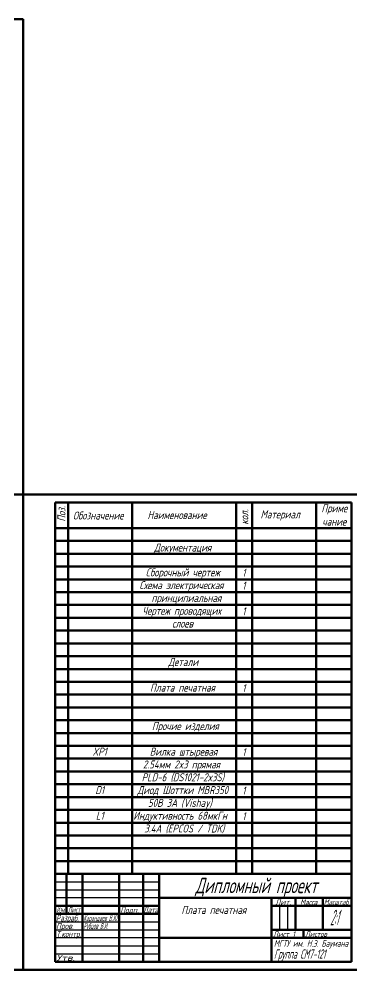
# Model space of a CAD drawing. Header units: millimetres. Extents: x 0 to 5528, y 0 to 1574.
# Drawn here: x 4202 to 4410, y 0 to 594 of the extents above; entities that cross this region are included whole.
import ezdxf
from ezdxf.enums import TextEntityAlignment as Align

# ---------------------------------------------------------------- set-up
doc = ezdxf.new("R2010")
doc.units = ezdxf.units.MM
doc.layers.get('0').update_dxf_attribs({"lineweight": 60})
doc.layers.add('0.3', color=130, linetype='Continuous', lineweight=30)
doc.layers.add('0.6', color=255, linetype='Continuous', lineweight=60)
doc.styles.add('ГОСТ', font='GOST_A.TTF', dxfattribs={"oblique": 15, "height": 5})

# ---------------------------------------------------------------- blocks, each defined once
blk = doc.blocks.new('*U57')
at = {"layer": '0.6'}
blk.add_line((-92.5, 0), (92.5, 0), dxfattribs=at)
blk = doc.blocks.new('*U58')
at = {"layer": '0.6', "color": 0, "linetype": 'ByBlock', "lineweight": -2, "transparency": 16777216}
for p in [(0, 200), (0, 192), (0, 184), (0, 176), (0, 168), (0, 160), (0, 152), (0, 144), (0, 136), (0, 128), (0, 120), (0, 112), (0, 104), (0, 96), (0, 88), (0, 80), (0, 72), (0, 64), (0, 56), (0, 48), (0, 40), (0, 32), (0, 24), (0, 16), (0, 8), (0, 0)]:
    blk.add_blockref('*U57', p, dxfattribs=at)

msp = doc.modelspace()

# ---------------------------------------------------------------- linework, layer by layer
for p, q in [((4224.999, 5), (4224.999, 60)), ((4224.999, 60), (4409.999, 60)), ((4224.999, 60), (4231.999, 60)), ((4231.999, 60), (4231.999, 35)), ((4231.999, 60), (4241.999, 60)), ((4241.999, 60), (4241.999, 5)), ((4241.999, 60), (4264.999, 60)), ((4264.999, 60), (4264.999, 5)), ((4264.999, 60), (4279.999, 60)), ((4279.999, 60), (4279.999, 5)), ((4279.999, 60), (4289.999, 60)), ((4289.999, 60), (4289.999, 5)), ((4289.999, 45), (4409.999, 45)), ((4359.999, 45), (4359.999, 5)), ((4224.999, 40), (4289.999, 40)), ((4359.999, 40), (4409.999, 40)), ((4224.999, 35), (4289.999, 35)), ((4359.999, 25), (4409.999, 25)), ((4289.999, 20), (4409.999, 20))]:
    msp.add_line(p, q)
at = {"layer": '0.3'}
for p, q in [((4224.999, 55), (4289.999, 55)), ((4224.999, 50), (4289.999, 50)), ((4289.999, 45), (4224.999, 45)), ((4364.999, 40), (4364.999, 25)), ((4369.999, 40), (4369.999, 25)), ((4224.999, 30), (4289.999, 30)), ((4224.999, 25), (4289.999, 25)), ((4289.999, 20), (4224.999, 20)), ((4224.999, 15), (4289.999, 15)), ((4224.999, 10), (4289.999, 10))]:
    msp.add_line(p, q, dxfattribs=at)
at = {"layer": '0.6'}
for p, q in [((3363.999, 594), (4204.999, 594)), ((4204.999, 0), (4204.999, 594)), ((3783.999, 297), (4204.999, 297)), ((4204.999, 0), (4204.999, 297)), ((4204.999, 297), (4414.999, 297)), ((4409.999, 292), (4224.999, 292)), ((4224.999, 292), (4224.999, 5)), ((4224.999, 292), (4224.999, 276)), ((4409.999, 292), (4224.999, 292)), ((4224.999, 292), (4224.999, 5)), ((4232.999, 292), (4232.999, 60)), ((4272.999, 292), (4272.999, 60)), ((4337.999, 292), (4337.999, 60)), ((4347.999, 292), (4347.999, 60)), ((4387.999, 292), (4387.999, 60)), ((4409.999, 5), (4409.999, 292)), ((4224.999, 276), (4409.999, 276)), ((4224.999, 268), (4409.999, 268)), ((4374.999, 45), (4374.999, 25)), ((4391.999, 45), (4391.999, 25)), ((4379.999, 25), (4379.999, 20)), ((3363.999, 0), (4204.999, 0)), ((4414.999, 0), (4204.999, 0)), ((4224.999, 5), (4409.999, 5))]:
    msp.add_line(p, q, dxfattribs=at)

# ---------------------------------------------------------------- block references
msp.add_blockref('*U58', (4317.499, 60), dxfattribs=at)

# ---------------------------------------------------------------- texts
at = {"layer": '0.3', "style": 'ГОСТ', "oblique": 15}
for s, height, rotation, width, p, p2 in [('Лит.', 3.5581, 0.19349, 1.210089, (4362.408, 40.664), (4372.254, 40.697)), ('Масса', 3.5581, 359.821579, 0.974703, (4377.92, 40.599), (4388.599, 40.566)), ('Масштаб', 3.5248, 0.024239, 0.942752, (4392.739, 40.666), (4408.186, 40.673)), ('Лист', 3.44, 0.367126, 0.854898, (4232.904, 35.873), (4240.684, 35.922)), ('Разраб.', 3.979, 359.762673, 0.968939, (4225.501, 30.464), (4239.697, 30.406)), ('Рубцов В.И.', 3.83467, 359.880309, 0.694318, (4242.678, 25.597), (4257.901, 25.565)), ('МГТУ им. Н.Э. Баумана', 4.16542, 0.066831, 0.991995, (4361.519, 14.475), (4407.897, 14.529))]:
    msp.add_text(s, height=height, rotation=rotation, dxfattribs=dict(at, width=width)).set_placement(p, p2, align=Align.FIT)
for s, height, width, p, p2 in [('Изм.', 3.4898, 0.772445, (4225.821, 35.823), (4231.308, 35.823)), ('Дата', 3.8421, 0.909684, (4279.999, 35.563), (4289.257, 35.563)), ('2:1', 9.692, 0.413256, (4396.636, 27.92), (4401.785, 27.92)), ('Карандаев В.Ю.', 3.5671, 0.812768, (4242.638, 30.656), (4264.198, 30.656)), ('Пров.', 3.7046, 1.145414, (4225.579, 25.603), (4236.501, 25.603)), ('Т.контр.', 3.6912, 1.012898, (4225.668, 20.609), (4241.171, 20.609)), ('Группа СМ7-121', 5.8424, 0.691926, (4361.573, 7.064), (4393.664, 7.064)), ('Утв.', 3.5321, 1.464632, (4225.859, 5.804), (4237.319, 5.804))]:
    msp.add_text(s, height=height, dxfattribs=dict(at, width=width)).set_placement(p, p2, align=Align.FIT)
msp.add_text('Подп.', height=3.4835, dxfattribs=at).set_placement((4265.682, 35.717))
for s, height, p in [('Лист 1', 3.3797, (4361.084, 20.763)), ('Листов', 3.2192, (4381.101, 20.87))]:
    msp.add_text(s, height=height, rotation=359.753141, dxfattribs=at).set_placement(p)
at = {"layer": '0.3', "attachment_point": 1, "style": 'ГОСТ'}
for s, width, insert, char_height in [('\\pi13.692;Документация', 64.93306, (4273.028, 266.345), 5), ('\\pi8.5328;Сборочный чертеж', 64.90076, (4272.999, 250.869), 5), ('\\pi3.5489;1', 9.86511, (4338.164, 250.588), 5), ('\\pi4.5943;Схема электрическая', 64.90076, (4272.999, 242.869), 5), ('\\pi3.5489;1', 9.86511, (4338.164, 242.588), 5), ('\\pi12.118;принципиальная', 64.90076, (4272.999, 234.869), 5), ('\\pi6.3879;Чертеж проводящих ', 64.90076, (4272.999, 226.869), 5), ('\\pi3.5489;1', 9.86511, (4338.164, 226.588), 5), ('\\pi24.983;слоев', 64.90076, (4272.999, 218.869), 5), ('\\pi22.615;Детали', 64.90076, (4272.999, 194.869), 5), ('\\pi11.216;Плата печатная', 64.90076, (4272.999, 178.869), 5), ('\\pi3.5489;1', 9.86511, (4338.164, 178.588), 5), ('\\pi12.376;Прочие изделия', 64.90076, (4272.999, 154.869), 5), ('\\pi15.221;XP1', 40, (4232.999, 138.869), 5), ('\\pi11.04;Вилка штыревая ', 64.90076, (4272.999, 138.869), 5), ('\\pi3.5489;1', 9.86511, (4338.164, 138.588), 5), ('\\pi6.738;2.54мм 2x3 прямая ', 64.90076, (4272.999, 130.869), 5), ('\\pi6.0077;PLD-6 (DS1021-2x3S)', 64.90076, (4272.999, 122.869), 5), ('\\pi17.009;D1', 40, (4232.999, 114.869), 5), ('\\pi3.35;Диод Шоттки MBR350 ', 64.90076, (4272.999, 114.869), 5), ('\\pi3.5489;1', 9.86511, (4338.164, 114.588), 5), ('\\pi9.9285;50В 3А (Vishay)', 64.90076, (4272.999, 106.869), 5), ('\\pi17.364;L1', 40, (4232.999, 98.869), 5), ('\\pi0.75306;Индуктивность 68мкГн ', 64.90076, (4272.999, 98.869), 5), ('\\pi3.5489;1', 9.86511, (4338.164, 98.588), 5), ('\\pi7.5751;3.4A (EPCOS / TDK)', 64.90076, (4272.999, 90.869), 5), ('\\pi22.618;{\\W0.8;Дипломный проект}', 120, (4289.893, 57.578), 9.60697), ('\\pi13.765;Плата печатная', 70, (4289.999, 40), 5)]:
    msp.add_mtext_dynamic_manual_height_columns(s, width=width, gutter_width=25, heights=[0], dxfattribs=dict(at, insert=insert, char_height=char_height))
at = {"layer": '0.6', "char_height": 5, "attachment_point": 1, "rotation": 90, "style": 'ГОСТ'}
for s, width, gutter_width, insert in [('\\pi-1.276;Поз.', 8, 25, (4226.427, 281.287)), ('кол.', 10, 47.048, (4340.571, 278.141))]:
    msp.add_mtext_dynamic_manual_height_columns(s, width=width, gutter_width=gutter_width, heights=[0], dxfattribs=dict(at, insert=insert))
at = {"layer": '0.6', "char_height": 5, "attachment_point": 1, "style": 'ГОСТ'}
for s, width, gutter_width, insert in [('Обозначение', 40, 47.048, (4236.126, 286.368)), ('Наименование', 65, 47.048, (4282.62, 286.678)), ('Материал', 40, 47.048, (4353.178, 287.084)), ('\\pi3.1805;Приме\\P\\pi3.7242;чание', 22, 25, (4387.999, 290.893))]:
    msp.add_mtext_dynamic_manual_height_columns(s, width=width, gutter_width=gutter_width, heights=[0], dxfattribs=dict(at, insert=insert))

doc.saveas('drawing.dxf')
